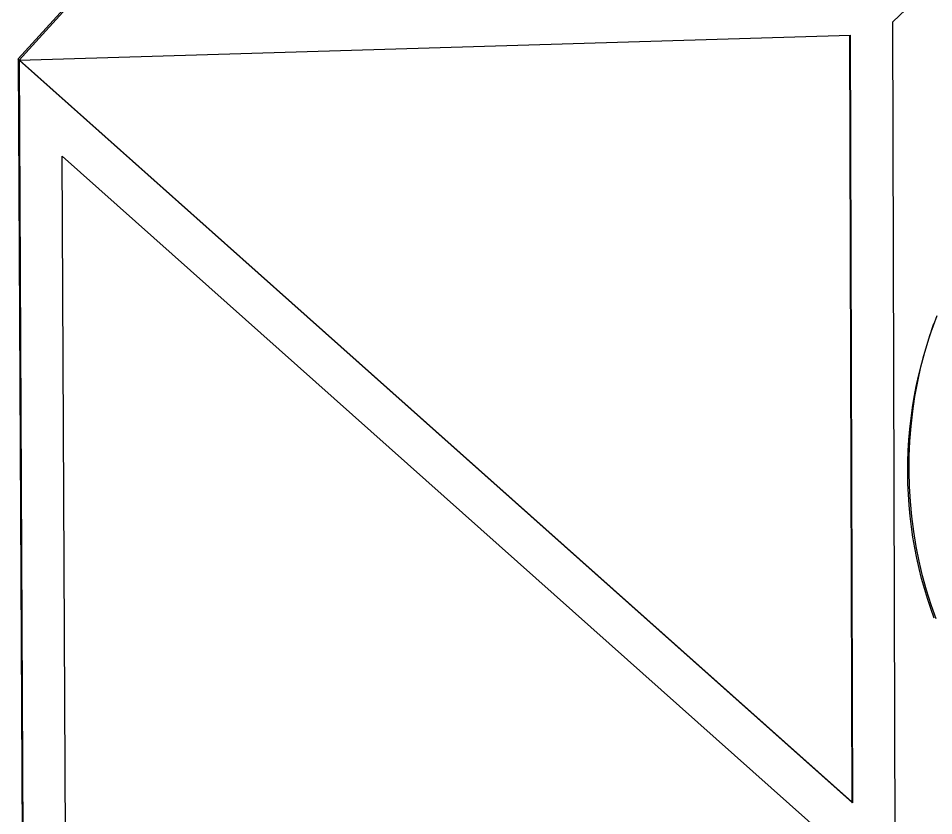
# Model space of a CAD drawing. Header units: millimetres. Extents: x -665 to 1920, y -373 to 1434.
# Drawn here: x -7.7 to 3.8, y 324.91 to 334.92 of the extents above; entities that cross this region are included whole.
import ezdxf

# ---------------------------------------------------------------- set-up
doc = ezdxf.new("R2010")
doc.units = ezdxf.units.MM
doc.header["$MEASUREMENT"] = 0
doc.layers.add('Utwórz2D linie widoczne', color=7, linetype='Continuous', true_color=0x000000)

msp = doc.modelspace()

# ---------------------------------------------------------------- linework, layer by layer
at = {"layer": 'Utwórz2D linie widoczne'}
for p, q in [((1.989, 345.052), (-7.698, 334.415)), ((2.013, 345.052), (-7.688, 334.4)), ((3.282, 334.882), (13.689, 344.701)), ((3.314, 323.876), (3.282, 334.882)), ((-7.688, 334.4), (2.75, 334.711)), ((2.739, 334.711), (2.768, 325.088)), ((2.75, 334.711), (2.779, 325.073)), ((-7.688, 334.4), (-7.698, 334.415)), ((-7.698, 334.415), (-7.645, 323.552)), ((2.779, 325.073), (-7.688, 334.4)), ((-7.688, 334.4), (-7.635, 323.537)), ((2.768, 325.088), (-7.681, 334.4)), ((-7.145, 333.193), (3.314, 323.876)), ((-7.099, 323.554), (-7.145, 333.193)), ((3.794, 331.068), (3.84, 331.192)), ((3.738, 330.913), (3.797, 331.092)), ((3.75, 330.943), (3.794, 331.068)), ((3.71, 330.817), (3.75, 330.943)), ((3.672, 330.69), (3.71, 330.817)), ((3.684, 330.731), (3.738, 330.913)), ((3.637, 330.548), (3.684, 330.731)), ((3.638, 330.561), (3.672, 330.69)), ((3.597, 330.363), (3.637, 330.548)), ((3.606, 330.432), (3.638, 330.561)), ((3.562, 330.177), (3.597, 330.363)), ((3.578, 330.301), (3.606, 330.432)), ((3.553, 330.169), (3.578, 330.301)), ((3.532, 330.036), (3.553, 330.169)), ((3.534, 329.99), (3.562, 330.177)), ((3.513, 329.903), (3.532, 330.036)), ((3.498, 329.768), (3.513, 329.903)), ((3.513, 329.802), (3.534, 329.99)), ((3.498, 329.614), (3.513, 329.802)), ((3.486, 329.632), (3.498, 329.768)), ((3.478, 329.496), (3.486, 329.632)), ((3.49, 329.425), (3.498, 329.614)), ((3.473, 329.359), (3.478, 329.496)), ((3.472, 329.221), (3.473, 329.359)), ((3.488, 329.235), (3.49, 329.425)), ((3.474, 329.083), (3.472, 329.221)), ((3.493, 329.046), (3.488, 329.235)), ((3.48, 328.946), (3.474, 329.083)), ((3.504, 328.858), (3.493, 329.046)), ((3.489, 328.81), (3.48, 328.946)), ((3.522, 328.669), (3.504, 328.858)), ((3.501, 328.675), (3.489, 328.81)), ((3.517, 328.541), (3.501, 328.675)), ((3.546, 328.482), (3.522, 328.669)), ((3.536, 328.409), (3.517, 328.541)), ((3.559, 328.277), (3.536, 328.409)), ((3.577, 328.295), (3.546, 328.482)), ((3.615, 328.11), (3.577, 328.295)), ((3.584, 328.147), (3.559, 328.277)), ((3.613, 328.018), (3.584, 328.147)), ((3.658, 327.925), (3.615, 328.11)), ((3.645, 327.891), (3.613, 328.018)), ((3.68, 327.764), (3.645, 327.891)), ((3.708, 327.743), (3.658, 327.925)), ((3.719, 327.639), (3.68, 327.764)), ((3.765, 327.562), (3.708, 327.743)), ((3.76, 327.516), (3.719, 327.639)), ((3.804, 327.394), (3.76, 327.516)), ((3.827, 327.384), (3.765, 327.562)), ((2.779, 325.073), (2.768, 325.088))]:
    msp.add_line(p, q, dxfattribs=at)

doc.saveas('drawing.dxf')
